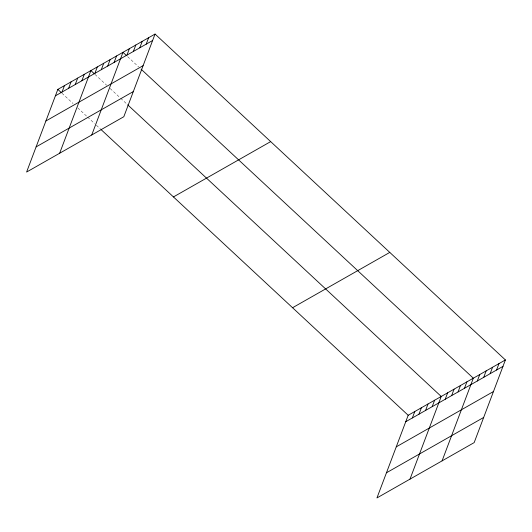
<?xml version="1.0" encoding="UTF-8"?>
<svg xmlns="http://www.w3.org/2000/svg" width="532" height="532" viewBox="0 0 532 532"><rect width="100%" height="100%" fill="white"/><g stroke="black" fill="none" stroke-linecap="round" stroke-linejoin="round"><path stroke-width="0.4" stroke-dasharray="2.66 2" d="M127.64 56.665L138.739 66.985M94.975 74.38L106.659 85.24M110.157 88.505L120.086 97.735M120.671 98.28L127.095 104.252M61.925 93.193L73.017 103.514M77.692 107.856L87.035 116.548M87.614 117.087L94.623 123.604M96.378 125.239L100.462 129.037"/><path stroke-width="0.8" d="M155.051 34.061L57.835 89.389L26.6 172.055L123.816 116.727L155.051 34.061L505.4 359.945L474.165 442.611L376.949 497.939L408.184 415.273L505.4 359.945M62.018 92.063L64.445 85.625M68.628 88.299L71.062 81.862M75.238 84.541L77.672 78.104M81.848 80.778L84.282 74.34M59.651 153.243L90.892 70.576L94.397 73.835M94.876 73.363L97.309 66.926M101.293 69.712L103.72 63.275M107.71 66.061L110.137 59.624M114.121 62.41L116.555 55.973M91.737 134.988L122.972 52.322L126.476 55.581M126.955 55.102L129.389 48.671M133.372 51.451L135.806 45.014M139.79 47.8L142.224 41.363M146.207 44.149L148.634 37.712M412.36 417.946L414.794 411.509M418.977 414.182L421.404 407.745M425.587 410.418L428.014 403.981M432.197 406.661L434.624 400.224M409.999 479.126L441.234 396.46L127.68 104.797M445.224 399.246L447.651 392.809M451.635 395.595L454.069 389.158M458.052 391.938L460.486 385.507M464.469 388.287L466.903 381.856M442.079 460.872L473.32 378.199L141.073 69.16M477.304 380.985L479.738 374.548M483.721 377.334L486.148 370.897M490.138 373.683L492.566 367.246M496.549 370.033L498.983 363.595M55.408 95.826L152.624 40.498M45.898 120.983L143.115 65.655M36.103 146.899L133.319 91.57M173.452 196.933L270.668 141.605M292.567 307.729L389.783 252.401M405.75 421.71L502.966 366.382M396.247 446.86L493.463 391.539M386.451 472.782L483.668 417.454M57.835 89.389L61.34 92.648M101.047 129.582L408.184 415.273"/></g></svg>
